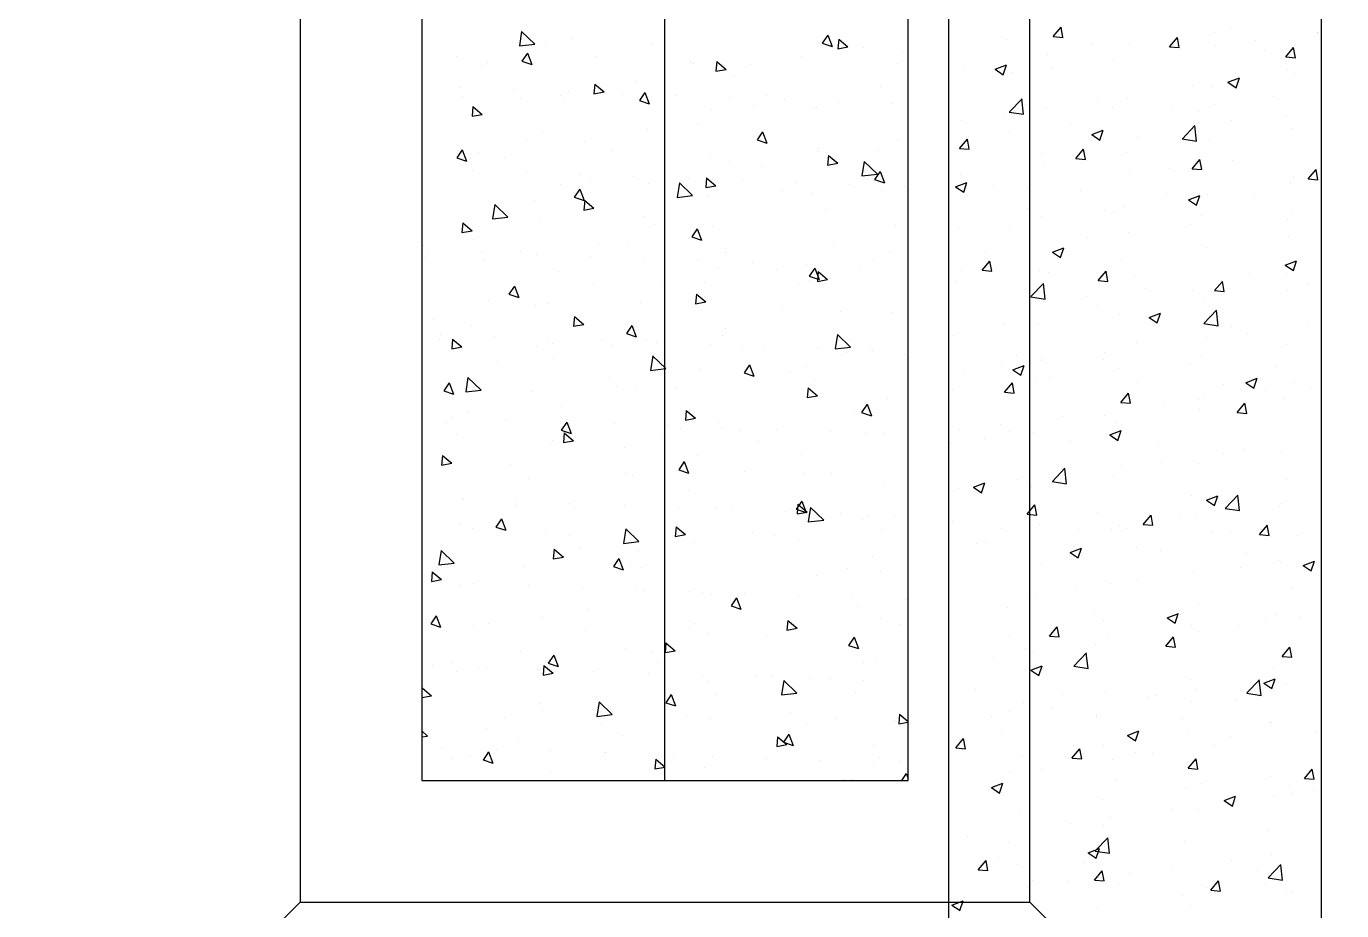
# Model space of a CAD drawing. Header units: millimetres. Extents: x 331487 to 517269, y 198509 to 399936.
# Drawn here: x 442335 to 443147, y 334758 to 335304 of the extents above; entities that cross this region are included whole.
import ezdxf

# ---------------------------------------------------------------- set-up
doc = ezdxf.new("R2010")
doc.units = ezdxf.units.MM
doc.header["$MEASUREMENT"] = 0
doc.layers.add('9th_Column', color=2, linetype='Continuous', lineweight=25)
doc.layers.add('COLUMN', color=6, linetype='Continuous')
doc.layers.add('FOOTING', color=5, linetype='Continuous')

msp = doc.modelspace()

# ---------------------------------------------------------------- linework, layer by layer
at = {"layer": '9th_Column'}
for p, q in [((442904.35, 338438.51), (442904.35, 332578.51)), ((443134.35, 332808.51), (443134.35, 338208.51))]:
    msp.add_line(p, q, dxfattribs=at)
at = {"layer": 'COLUMN'}
for p, q in [((442504.35, 336113.51), (442504.35, 334763.51)), ((442954.35, 334763.51), (442954.35, 336113.51)), ((442579.35, 336038.51), (442579.35, 334838.51)), ((442879.35, 334838.51), (442879.35, 336038.51)), ((442579.35, 334838.51), (442879.35, 334838.51)), ((442504.35, 334763.51), (442954.35, 334763.51))]:
    msp.add_line(p, q, dxfattribs=at)
at = {"layer": 'COLUMN', "color": 2, "linetype": 'Continuous'}
for p, q in [((442640.89, 335300.56), (442639.51, 335291.67)), ((442640.88, 335300.57), (442649, 335292.78)), ((442968.93, 335297.35), (442973.75, 335303.1)), ((442974.9, 335296.82), (442973.75, 335303.09)), ((443067.84, 335300.12), (443067.84, 335300.12)), ((443078.42, 335302.07), (443078.42, 335302.07)), ((443131.8, 335299.82), (443131.8, 335299.82)), ((443131.83, 335299.94), (443131.83, 335299.94)), ((442639.51, 335291.67), (442649.01, 335292.77)), ((442656.25, 335291.66), (442656.25, 335291.66)), ((442671.44, 335295.9), (442671.44, 335295.9)), ((442720.78, 335293.27), (442720.78, 335293.27)), ((442829.75, 335298.25), (442826.39, 335293.28)), ((442826.39, 335293.28), (442832.43, 335291.26)), ((442829.75, 335298.25), (442832.43, 335291.25)), ((442836.51, 335295.82), (442835.98, 335289.84)), ((442836.51, 335295.82), (442842.25, 335291)), ((442939.35, 335295.4), (442939.35, 335295.4)), ((442968.93, 335297.35), (442974.91, 335296.83)), ((442992.74, 335293.15), (442992.74, 335293.15)), ((443015.91, 335292.62), (443015.91, 335292.62)), ((443040.66, 335291.08), (443045.48, 335296.82)), ((443040.66, 335291.08), (443046.63, 335290.55)), ((443046.63, 335290.55), (443045.47, 335296.81)), ((443068.92, 335291.66), (443068.92, 335291.66)), ((443093.96, 335294.96), (443093.96, 335294.96)), ((442600.87, 335285.36), (442600.87, 335285.36)), ((442644.45, 335287.23), (442641.1, 335282.25)), ((442644.45, 335287.23), (442647.14, 335280.22)), ((442687.08, 335285.13), (442687.08, 335285.13)), ((442813.71, 335284.84), (442813.71, 335284.84)), ((442835.98, 335289.84), (442842.24, 335291)), ((442852.05, 335290.43), (442852.05, 335290.43)), ((442875.8, 335287.39), (442875.8, 335287.39)), ((442965.4, 335286.22), (442965.4, 335286.22)), ((443005.77, 335283.34), (443005.77, 335283.34)), ((443046.12, 335290.89), (443046.12, 335290.89)), ((443099.5, 335288.64), (443099.5, 335288.64)), ((443112.38, 335284.8), (443117.2, 335290.55)), ((443112.38, 335284.8), (443118.36, 335284.28)), ((443118.36, 335284.27), (443117.2, 335290.54)), ((442616.6, 335279.26), (442616.6, 335279.26)), ((442620.11, 335281.3), (442620.11, 335281.3)), ((442641.1, 335282.26), (442647.14, 335280.23)), ((442745.33, 335281.16), (442745.33, 335281.16)), ((442746.74, 335281.01), (442746.74, 335281.01)), ((442761.29, 335281.94), (442760.76, 335275.97)), ((442760.76, 335275.97), (442767.03, 335277.12)), ((442761.29, 335281.94), (442767.03, 335277.12)), ((442781.48, 335279.89), (442781.48, 335279.89)), ((442873.37, 335280.71), (442873.37, 335280.71)), ((442914.05, 335279.18), (442914.05, 335279.18)), ((442932.99, 335277.18), (442939.99, 335279.87)), ((442932.99, 335277.18), (442937.96, 335273.82)), ((442937.96, 335273.82), (442939.99, 335279.86)), ((442942.86, 335275.06), (442942.86, 335275.06)), ((442967.89, 335278.36), (442967.89, 335278.36)), ((443113.33, 335277.34), (443113.33, 335277.34)), ((442686.07, 335268.07), (442685.54, 335262.09)), ((442686.07, 335268.07), (442691.81, 335263.25)), ((442710.88, 335269.6), (442710.88, 335269.6)), ((442771.61, 335273.38), (442771.61, 335273.38)), ((443055.01, 335267.33), (443055.01, 335267.33)), ((443066.63, 335266.83), (443066.63, 335266.83)), ((443076.7, 335269.17), (443083.7, 335271.86)), ((443076.7, 335269.17), (443081.68, 335265.81)), ((443081.67, 335265.81), (443083.7, 335271.86)), ((443117.97, 335273.87), (443117.97, 335273.87)), ((442603.45, 335266.12), (442603.45, 335266.12)), ((442604.16, 335260.33), (442604.16, 335260.33)), ((442636.74, 335264.9), (442636.74, 335264.9)), ((442640.31, 335259.06), (442640.31, 335259.06)), ((442665.12, 335261.17), (442665.12, 335261.17)), ((442667.43, 335259.36), (442667.43, 335259.36)), ((442670.03, 335263.69), (442670.03, 335263.69)), ((442685.54, 335262.09), (442691.81, 335263.25)), ((442703.32, 335262.47), (442703.32, 335262.47)), ((442716.97, 335262.9), (442713.61, 335257.92)), ((442716.97, 335262.9), (442719.66, 335255.89)), ((442736.61, 335261.25), (442736.61, 335261.25)), ((442769.9, 335260.04), (442769.9, 335260.04)), ((442791.75, 335260.88), (442791.75, 335260.88)), ((442803.19, 335258.82), (442803.19, 335258.82)), ((442862.37, 335266.31), (442862.37, 335266.31)), ((442941.82, 335250.92), (442949.61, 335259.03)), ((442950.63, 335249.45), (442949.52, 335258.94)), ((443014.69, 335259.33), (443014.69, 335259.33)), ((443105.52, 335260.5), (443105.52, 335260.5)), ((442610.85, 335254.19), (442610.32, 335248.22)), ((442610.85, 335254.19), (442616.59, 335249.37)), ((442713.61, 335257.92), (442719.66, 335255.9)), ((442758.18, 335252.29), (442758.18, 335252.29)), ((442784.77, 335254.86), (442784.77, 335254.86)), ((442820.92, 335253.58), (442820.92, 335253.58)), ((442822.71, 335253.9), (442822.71, 335253.9)), ((442836.48, 335257.61), (442836.48, 335257.61)), ((442869.77, 335256.39), (442869.77, 335256.39)), ((442941.74, 335250.83), (442950.63, 335249.45)), ((442951.76, 335255.75), (442951.76, 335255.75)), ((442964.18, 335252.93), (442964.18, 335252.93)), ((442996.69, 335257.32), (442996.69, 335257.32)), ((443005.14, 335253.5), (443005.14, 335253.5)), ((443042.61, 335252.22), (443042.61, 335252.22)), ((443058.52, 335251.24), (443058.52, 335251.24)), ((443067.65, 335255.51), (443067.65, 335255.51)), ((442610.32, 335248.22), (442616.59, 335249.37)), ((442750.32, 335243.29), (442750.32, 335243.29)), ((442912.84, 335245.89), (442912.84, 335245.89)), ((442938.38, 335247.31), (442938.38, 335247.31)), ((442979.46, 335243.9), (442979.46, 335243.9)), ((443048.55, 335234.36), (443056.33, 335242.48)), ((443057.35, 335232.9), (443056.25, 335242.39)), ((443078.97, 335245.37), (443078.97, 335245.37)), ((443111.9, 335248.98), (443111.9, 335248.98)), ((442653.99, 335238.28), (442653.99, 335238.28)), ((442718.53, 335239.89), (442718.53, 335239.89)), ((442789.48, 335238.56), (442786.13, 335233.59)), ((442789.48, 335238.56), (442792.17, 335231.56)), ((442916.55, 335235.62), (442916.55, 335235.62)), ((442941.59, 335238.92), (442941.59, 335238.92)), ((442992.68, 335236.92), (442999.68, 335239.6)), ((442992.68, 335236.92), (442997.65, 335233.56)), ((442997.65, 335233.56), (442999.68, 335239.6)), ((443020.66, 335235.36), (443020.66, 335235.36)), ((443048.46, 335234.27), (443057.35, 335232.89)), ((443116.76, 335240.58), (443116.76, 335240.58)), ((442604.19, 335227.54), (442600.84, 335222.56)), ((442604.19, 335227.54), (442606.88, 335220.53)), ((442643.61, 335234.02), (442643.61, 335234.02)), ((442679.75, 335232.75), (442679.75, 335232.75)), ((442697.09, 335226.82), (442697.09, 335226.82)), ((442786.13, 335233.59), (442792.17, 335231.56)), ((442823.72, 335226.52), (442823.72, 335226.52)), ((442824.22, 335228.55), (442824.22, 335228.55)), ((442860.36, 335227.28), (442860.36, 335227.28)), ((442873.54, 335234.01), (442873.54, 335234.01)), ((442911.08, 335228.41), (442915.9, 335234.15)), ((442911.08, 335228.41), (442917.06, 335227.89)), ((442917.05, 335227.88), (442915.9, 335234.15)), ((442982.81, 335222.13), (442987.63, 335227.88)), ((442988.78, 335221.6), (442987.62, 335227.87)), ((443065.41, 335233.54), (443065.41, 335233.54)), ((442600.84, 335222.56), (442606.88, 335220.54)), ((442609.15, 335222.46), (442609.15, 335222.46)), ((442614.34, 335225.88), (442614.34, 335225.88)), ((442630.12, 335222.98), (442630.12, 335222.98)), ((442756.75, 335222.69), (442756.75, 335222.69)), ((442769.36, 335219.99), (442769.36, 335219.99)), ((442829.7, 335218.12), (442835.97, 335219.27)), ((442830.23, 335224.09), (442829.71, 335218.12)), ((442830.23, 335224.09), (442835.98, 335219.27)), ((442852.26, 335220.35), (442850.88, 335211.46)), ((442852.26, 335220.36), (442860.37, 335212.57)), ((442962.34, 335225.35), (442962.34, 335225.35)), ((442962.96, 335219.64), (442962.96, 335219.64)), ((442982.81, 335222.13), (442988.78, 335221.61)), ((443013.47, 335226.04), (443013.47, 335226.04)), ((443054.53, 335215.86), (443059.35, 335221.6)), ((443060.51, 335215.33), (443059.35, 335221.6)), ((443079.21, 335221.06), (443079.21, 335221.06)), ((442610.49, 335214.77), (442610.49, 335214.77)), ((442643.78, 335213.56), (442643.78, 335213.56)), ((442677.07, 335212.34), (442677.07, 335212.34)), ((442710.36, 335211.13), (442710.36, 335211.13)), ((442743.65, 335209.91), (442743.65, 335209.91)), ((442755.01, 335210.22), (442754.49, 335204.24)), ((442755.01, 335210.22), (442760.76, 335205.4)), ((442789.76, 335216.98), (442789.76, 335216.98)), ((442850.88, 335211.46), (442860.38, 335212.56)), ((442862, 335214.23), (442858.64, 335209.26)), ((442860.11, 335212.92), (442860.11, 335212.92)), ((442862, 335214.23), (442864.69, 335207.23)), ((442911.62, 335212.6), (442911.62, 335212.6)), ((443016.31, 335212.78), (443016.31, 335212.78)), ((443041.34, 335216.07), (443041.34, 335216.07)), ((443054.53, 335215.86), (443060.51, 335215.34)), ((443117.17, 335210.38), (443117.17, 335210.38)), ((443126.26, 335209.58), (443131.08, 335215.33)), ((443132.23, 335209.05), (443131.07, 335215.32)), ((442665.17, 335205.98), (442665.17, 335205.98)), ((442676.71, 335203.2), (442673.35, 335198.23)), ((442675.13, 335202.85), (442675.13, 335202.85)), ((442676.71, 335203.2), (442679.39, 335196.2)), ((442683.05, 335207.71), (442683.05, 335207.71)), ((442719.19, 335206.44), (442719.19, 335206.44)), ((442738.3, 335207.09), (442736.92, 335198.2)), ((442738.29, 335207.1), (442746.41, 335199.31)), ((442754.48, 335204.24), (442760.75, 335205.4)), ((442776.94, 335208.69), (442776.94, 335208.69)), ((442801.76, 335202.56), (442801.76, 335202.56)), ((442810.23, 335207.48), (442810.23, 335207.48)), ((442843.52, 335206.26), (442843.52, 335206.26)), ((442858.64, 335209.26), (442864.69, 335207.23)), ((442863.66, 335202.24), (442863.66, 335202.24)), ((442876.81, 335205.05), (442876.81, 335205.05)), ((442908.66, 335204.66), (442915.66, 335207.35)), ((442908.66, 335204.66), (442913.63, 335201.31)), ((442913.63, 335201.31), (442915.65, 335207.35)), ((442932.28, 335204.65), (442932.28, 335204.65)), ((442953.15, 335204.46), (442953.15, 335204.46)), ((442985.67, 335202.4), (442985.67, 335202.4)), ((443115.54, 335207.29), (443115.54, 335207.29)), ((443126.26, 335209.58), (443132.23, 335209.06)), ((442624.34, 335193.84), (442622.96, 335184.94)), ((442624.33, 335193.84), (442632.45, 335186.06)), ((442648.59, 335196.15), (442648.59, 335196.15)), ((442673.35, 335198.23), (442679.39, 335196.21)), ((442679.79, 335196.34), (442679.27, 335190.36)), ((442679.79, 335196.34), (442685.54, 335191.52)), ((442736.92, 335198.2), (442746.42, 335199.3)), ((442755.92, 335198.91), (442755.92, 335198.91)), ((442820.46, 335200.52), (442820.46, 335200.52)), ((442915.28, 335199.48), (442915.28, 335199.48)), ((443039.05, 335200.14), (443039.05, 335200.14)), ((443052.37, 335196.65), (443059.37, 335199.34)), ((443052.37, 335196.65), (443057.34, 335193.3)), ((443057.34, 335193.3), (443059.37, 335199.34)), ((443058.85, 335200.37), (443058.85, 335200.37)), ((443064.2, 335200.25), (443064.2, 335200.25)), ((443092.43, 335197.89), (443092.43, 335197.89)), ((442622.96, 335184.94), (442632.45, 335186.05)), ((442679.26, 335190.37), (442685.53, 335191.52)), ((442716.27, 335186.51), (442716.27, 335186.51)), ((442829.2, 335190.68), (442829.2, 335190.68)), ((442953.37, 335191.22), (442953.37, 335191.22)), ((442961.75, 335186.35), (442961.75, 335186.35)), ((443000.53, 335190.36), (443000.53, 335190.36)), ((443006.75, 335188.96), (443006.75, 335188.96)), ((443012.26, 335192.75), (443012.26, 335192.75)), ((443060.13, 335186.71), (443060.13, 335186.71)), ((443116.06, 335189.93), (443116.06, 335189.93)), ((442604.04, 335176.49), (442610.31, 335177.65)), ((442604.57, 335182.47), (442604.05, 335176.49)), ((442604.57, 335182.47), (442610.32, 335177.65)), ((442651.74, 335184.9), (442651.74, 335184.9)), ((442722.49, 335181.41), (442722.49, 335181.41)), ((442749.22, 335178.87), (442745.87, 335173.9)), ((442749.22, 335178.87), (442751.91, 335171.87)), ((442758.63, 335180.13), (442758.63, 335180.13)), ((442871.29, 335180.63), (442871.29, 335180.63)), ((442910.4, 335179.31), (442910.4, 335179.31)), ((442942.21, 335180.34), (442942.21, 335180.34)), ((443052.91, 335181.62), (443052.91, 335181.62)), ((443113.52, 335184.45), (443113.52, 335184.45)), ((442612.09, 335172.49), (442612.09, 335172.49)), ((442688.03, 335169.84), (442688.03, 335169.84)), ((442745.87, 335173.9), (442751.91, 335171.87)), ((442990, 335173.34), (442990, 335173.34)), ((443015.03, 335176.63), (443015.03, 335176.63)), ((443114.32, 335174), (443114.32, 335174)), ((442580.47, 335168.79), (442580.47, 335168.79)), ((442583.61, 335165.48), (442583.61, 335165.48)), ((442616.89, 335164.26), (442616.89, 335164.26)), ((442640.13, 335164.66), (442640.13, 335164.66)), ((442650.18, 335163.05), (442650.18, 335163.05)), ((442683.47, 335161.83), (442683.47, 335161.83)), ((442707.1, 335168.5), (442707.1, 335168.5)), ((442766.76, 335164.37), (442766.76, 335164.37)), ((442767.1, 335166.61), (442767.1, 335166.61)), ((442833.73, 335168.2), (442833.73, 335168.2)), ((442868.64, 335164.37), (442868.64, 335164.37)), ((442926.85, 335165.02), (442926.85, 335165.02)), ((442968.35, 335164.4), (442975.35, 335167.09)), ((442968.35, 335164.4), (442973.32, 335161.05)), ((442973.32, 335161.05), (442975.34, 335167.09)), ((443062.98, 335166.96), (443062.98, 335166.96)), ((442581.32, 335160.57), (442581.32, 335160.57)), ((442617.47, 335159.3), (442617.47, 335159.3)), ((442716.76, 335160.62), (442716.76, 335160.62)), ((442750.05, 335159.4), (442750.05, 335159.4)), ((442761.93, 335155.1), (442761.93, 335155.1)), ((442783.34, 335158.18), (442783.34, 335158.18)), ((442798.07, 335153.83), (442798.07, 335153.83)), ((442816.63, 335156.97), (442816.63, 335156.97)), ((442821.74, 335154.54), (442818.38, 335149.57)), ((442821.74, 335154.54), (442824.42, 335147.54)), ((442849.92, 335155.75), (442849.92, 335155.75)), ((442857.86, 335159.54), (442857.86, 335159.54)), ((442912.39, 335153.82), (442912.39, 335153.82)), ((442924.95, 335153.19), (442929.78, 335158.93)), ((442924.95, 335153.19), (442930.93, 335152.67)), ((442930.93, 335152.66), (442929.77, 335158.93)), ((443011.04, 335159.46), (443011.04, 335159.46)), ((443112.06, 335156.39), (443119.06, 335159.08)), ((443112.06, 335156.39), (443117.04, 335153.04)), ((443114.79, 335153.79), (443114.79, 335153.79)), ((443117.03, 335153.04), (443119.06, 335159.08)), ((442662.92, 335152.6), (442662.92, 335152.6)), ((442753.67, 335145.53), (442753.67, 335145.53)), ((442818.2, 335147.14), (442818.2, 335147.14)), ((442818.38, 335149.57), (442824.42, 335147.54)), ((442823.95, 335152.37), (442823.43, 335146.39)), ((442823.43, 335146.39), (442829.69, 335147.55)), ((442823.95, 335152.37), (442829.7, 335147.55)), ((442909.19, 335146.02), (442909.19, 335146.02)), ((442955.08, 335136.95), (442962.87, 335145.07)), ((442960.53, 335153.06), (442960.53, 335153.06)), ((442963.89, 335135.48), (442962.78, 335144.98)), ((442965.77, 335151.57), (442965.77, 335151.57)), ((442996.68, 335146.91), (443001.5, 335152.66)), ((442996.68, 335146.91), (443002.66, 335146.39)), ((443002.65, 335146.38), (443001.5, 335152.65)), ((443019.15, 335149.31), (443019.15, 335149.31)), ((443068.41, 335140.64), (443073.23, 335146.38)), ((443072.54, 335147.05), (443072.54, 335147.05)), ((443074.38, 335140.11), (443073.22, 335146.38)), ((443089.76, 335150.49), (443089.76, 335150.49)), ((443113.04, 335150.71), (443113.04, 335150.71)), ((442636.45, 335143.51), (442633.09, 335138.54)), ((442633.09, 335138.54), (442639.13, 335136.51)), ((442636.45, 335143.51), (442639.13, 335136.51)), ((442685.14, 335144.54), (442685.14, 335144.54)), ((442727.47, 335143.53), (442727.47, 335143.53)), ((442748.74, 335138.49), (442748.21, 335132.51)), ((442748.74, 335138.49), (442754.48, 335133.67)), ((442811.77, 335144.24), (442811.77, 335144.24)), ((442954.99, 335136.86), (442963.89, 335135.48)), ((442988.73, 335137.19), (442988.73, 335137.19)), ((443026.6, 335142.18), (443026.6, 335142.18)), ((443054.72, 335140.7), (443054.72, 335140.7)), ((443068.41, 335140.64), (443074.38, 335140.12)), ((443113.11, 335140.71), (443113.11, 335140.71)), ((443125.92, 335144.8), (443125.92, 335144.8)), ((442620.76, 335134.27), (442620.76, 335134.27)), ((442649.48, 335131.51), (442649.48, 335131.51)), ((442656.91, 335132.99), (442656.91, 335132.99)), ((442714.02, 335133.13), (442714.02, 335133.13)), ((442748.21, 335132.52), (442754.48, 335133.67)), ((442801.37, 335128.79), (442801.37, 335128.79)), ((442963.69, 335133.89), (442963.69, 335133.89)), ((442996.4, 335130.69), (442996.4, 335130.69)), ((443061.76, 335133.67), (443061.76, 335133.67)), ((442586.31, 335122.7), (442586.31, 335122.7)), ((442673.52, 335124.62), (442672.99, 335118.64)), ((442673.52, 335124.62), (442679.26, 335119.8)), ((442837.52, 335127.52), (442837.52, 335127.52)), ((442869.03, 335127.24), (442869.03, 335127.24)), ((442938.08, 335120.68), (442938.08, 335120.68)), ((443009.83, 335126.17), (443009.83, 335126.17)), ((443028.04, 335124.14), (443035.04, 335126.83)), ((443028.04, 335124.14), (443033.01, 335120.78)), ((443033.01, 335120.78), (443035.04, 335126.83)), ((443061.8, 335120.4), (443069.59, 335128.52)), ((443070.61, 335118.93), (443069.51, 335128.43)), ((442591.1, 335113.54), (442591.1, 335113.54)), ((442609.83, 335119.11), (442609.83, 335119.11)), ((442672.99, 335118.64), (442679.26, 335119.8)), ((442708.96, 335119.18), (442705.6, 335114.21)), ((442705.6, 335114.21), (442711.65, 335112.18)), ((442708.96, 335119.18), (442711.65, 335112.18)), ((442764.85, 335113.23), (442764.85, 335113.23)), ((442766.92, 335117.23), (442766.92, 335117.23)), ((442835.71, 335113.63), (442834.33, 335104.73)), ((442835.7, 335113.64), (442843.82, 335105.85)), ((442907.97, 335112.73), (442907.97, 335112.73)), ((442959.32, 335119.77), (442959.32, 335119.77)), ((443061.72, 335120.31), (443070.61, 335118.93)), ((443078.68, 335118.74), (443078.68, 335118.74)), ((443088.48, 335114.35), (443088.48, 335114.35)), ((443126.36, 335119.33), (443126.36, 335119.33)), ((442590.48, 335110.47), (442590.48, 335110.47)), ((442598.3, 335110.74), (442597.77, 335104.76)), ((442597.77, 335104.77), (442604.04, 335105.92)), ((442598.3, 335110.74), (442604.04, 335105.92)), ((442624.39, 335112.32), (442624.39, 335112.32)), ((442650.15, 335106.34), (442650.15, 335106.34)), ((442657.68, 335111.11), (442657.68, 335111.11)), ((442660.2, 335107.96), (442660.2, 335107.96)), ((442690.97, 335109.89), (442690.97, 335109.89)), ((442696.35, 335106.69), (442696.35, 335106.69)), ((442717.11, 335110.18), (442717.11, 335110.18)), ((442724.26, 335108.68), (442724.26, 335108.68)), ((442757.55, 335107.46), (442757.55, 335107.46)), ((442776.77, 335106.05), (442776.77, 335106.05)), ((442790.84, 335106.24), (442790.84, 335106.24)), ((442824.13, 335105.03), (442824.13, 335105.03)), ((442834.33, 335104.73), (442843.83, 335105.84)), ((442843.74, 335109.88), (442843.74, 335109.88)), ((442855.6, 335106.16), (442855.6, 335106.16)), ((443020.36, 335108.73), (443020.36, 335108.73)), ((443063.45, 335111.05), (443063.45, 335111.05)), ((443111.89, 335107.42), (443111.89, 335107.42)), ((442625.75, 335096.39), (442625.75, 335096.39)), ((442660.66, 335099.22), (442660.66, 335099.22)), ((442721.75, 335100.37), (442720.37, 335091.48)), ((442721.74, 335100.38), (442729.86, 335092.59)), ((442840.81, 335102.49), (442840.81, 335102.49)), ((442857.42, 335103.81), (442857.42, 335103.81)), ((442876.96, 335101.21), (442876.96, 335101.21)), ((442946.3, 335100.47), (442946.3, 335100.47)), ((442962.04, 335098.72), (442962.04, 335098.72)), ((442962.42, 335097.75), (442962.42, 335097.75)), ((442999.68, 335098.21), (442999.68, 335098.21)), ((443000.29, 335102.74), (443000.29, 335102.74)), ((443060.55, 335100.38), (443060.55, 335100.38)), ((442720.37, 335091.48), (442729.87, 335092.58)), ((442751.41, 335092.15), (442751.41, 335092.15)), ((442781.48, 335094.85), (442778.12, 335089.88)), ((442778.12, 335089.88), (442784.16, 335087.85)), ((442781.48, 335094.85), (442784.16, 335087.85)), ((442806.36, 335090.92), (442806.36, 335090.92)), ((442815.95, 335093.76), (442815.95, 335093.76)), ((442914, 335089.29), (442914, 335089.29)), ((442937.39, 335094.45), (442937.39, 335094.45)), ((442944.02, 335091.89), (442951.02, 335094.57)), ((442944.02, 335091.89), (442948.99, 335088.53)), ((442948.99, 335088.53), (442951.01, 335094.57)), ((443008.61, 335092.88), (443008.61, 335092.88)), ((443053.06, 335095.95), (443053.06, 335095.95)), ((443106.44, 335093.7), (443106.44, 335093.7)), ((442596.18, 335083.82), (442592.83, 335078.85)), ((442596.18, 335083.82), (442598.87, 335076.82)), ((442607.78, 335087.11), (442606.41, 335078.22)), ((442607.78, 335087.12), (442615.89, 335079.33)), ((442695.15, 335086.22), (442695.15, 335086.22)), ((442699.64, 335081.65), (442699.64, 335081.65)), ((442735.79, 335080.38), (442735.79, 335080.38)), ((442817.68, 335080.64), (442817.16, 335074.66)), ((442817.68, 335080.64), (442823.42, 335075.82)), ((442821.78, 335085.92), (442821.78, 335085.92)), ((442938.83, 335077.97), (442943.65, 335083.72)), ((442944.8, 335077.44), (442943.65, 335083.71)), ((442958.1, 335086.48), (442958.1, 335086.48)), ((442967.38, 335087.03), (442967.38, 335087.03)), ((443020.76, 335084.78), (443020.76, 335084.78)), ((443074.15, 335082.52), (443074.15, 335082.52)), ((443087.73, 335083.88), (443094.73, 335086.57)), ((443087.73, 335083.88), (443092.7, 335080.52)), ((443092.7, 335080.52), (443094.73, 335086.56)), ((443116.87, 335083.75), (443116.87, 335083.75)), ((443127.53, 335080.27), (443127.53, 335080.27)), ((442592.83, 335078.85), (442598.87, 335076.82)), ((442606.41, 335078.22), (442615.9, 335079.32)), ((442647.23, 335078.13), (442647.23, 335078.13)), ((442711.76, 335079.74), (442711.76, 335079.74)), ((442817.15, 335074.66), (442823.42, 335075.82)), ((442866.78, 335073.86), (442866.78, 335073.86)), ((442906.76, 335079.44), (442906.76, 335079.44)), ((442938.83, 335077.97), (442944.81, 335077.45)), ((443010.56, 335071.69), (443015.38, 335077.44)), ((443016.53, 335071.16), (443015.37, 335077.43)), ((443058.55, 335073.74), (443058.55, 335073.74)), ((443062.18, 335074.9), (443062.18, 335074.9)), ((443100.05, 335079.89), (443100.05, 335079.89)), ((443110.68, 335074.13), (443110.68, 335074.13)), ((442607.57, 335065.73), (442607.57, 335065.73)), ((442665.19, 335070.09), (442665.19, 335070.09)), ((442742.46, 335066.77), (442741.94, 335060.79)), ((442742.46, 335066.77), (442748.21, 335061.94)), ((442845.8, 335064.61), (442845.8, 335064.61)), ((442853.99, 335070.52), (442850.63, 335065.54)), ((442850.63, 335065.55), (442856.68, 335063.52)), ((442853.99, 335070.52), (442856.68, 335063.52)), ((443010.56, 335071.69), (443016.53, 335071.17)), ((443037.14, 335071.61), (443037.14, 335071.61)), ((443059.33, 335067.09), (443059.33, 335067.09)), ((443082.28, 335065.42), (443087.1, 335071.16)), ((443082.28, 335065.42), (443088.26, 335064.9)), ((443088.26, 335064.89), (443087.1, 335071.16)), ((442594.62, 335059.55), (442594.62, 335059.55)), ((442598.14, 335062.2), (442598.14, 335062.2)), ((442631.43, 335060.98), (442631.43, 335060.98)), ((442664.72, 335059.76), (442664.72, 335059.76)), ((442668.7, 335059.49), (442665.34, 335054.52)), ((442668.7, 335059.49), (442671.39, 335052.49)), ((442698.01, 335058.55), (442698.01, 335058.55)), ((442731.3, 335057.33), (442731.3, 335057.33)), ((442741.93, 335060.79), (442748.2, 335061.95)), ((442762.59, 335059.85), (442762.59, 335059.85)), ((442764.59, 335056.12), (442764.59, 335056.12)), ((442936.11, 335058.31), (442936.11, 335058.31)), ((442973.99, 335063.29), (442973.99, 335063.29)), ((443000.23, 335063.73), (443000.23, 335063.73)), ((443007.39, 335059.59), (443007.39, 335059.59)), ((442600.49, 335052.15), (442600.49, 335052.15)), ((442660.16, 335048.03), (442660.16, 335048.03)), ((442665.34, 335054.52), (442671.38, 335052.49)), ((442666.71, 335046.91), (442672.98, 335048.07)), ((442667.24, 335052.89), (442666.72, 335046.91)), ((442667.24, 335052.89), (442672.99, 335048.07)), ((442727.12, 335051.86), (442727.12, 335051.86)), ((442739.08, 335055.35), (442739.08, 335055.35)), ((442775.23, 335054.07), (442775.23, 335054.07)), ((442786.78, 335047.73), (442786.78, 335047.73)), ((442797.88, 335054.9), (442797.88, 335054.9)), ((442831.17, 335053.68), (442831.17, 335053.68)), ((442853.34, 335052.78), (442853.34, 335052.78)), ((442853.75, 335051.56), (442853.75, 335051.56)), ((442864.46, 335052.47), (442864.46, 335052.47)), ((442911.08, 335055.01), (442911.08, 335055.01)), ((442926.4, 335049.63), (442926.4, 335049.63)), ((442941.91, 335053.72), (442941.91, 335053.72)), ((442956.88, 335053.19), (442956.88, 335053.19)), ((443003.71, 335051.62), (443010.71, 335054.31)), ((443003.71, 335051.62), (443008.68, 335048.27)), ((443008.68, 335048.27), (443010.7, 335054.31)), ((442658.41, 335045.83), (442658.41, 335045.83)), ((442704.63, 335043.78), (442704.63, 335043.78)), ((442813.69, 335040.37), (442813.69, 335040.37)), ((442905.54, 335046.15), (442905.54, 335046.15)), ((442979.78, 335047.38), (442979.78, 335047.38)), ((443033.17, 335045.12), (443033.17, 335045.12)), ((443073.74, 335040.45), (443073.74, 335040.45)), ((443086.55, 335042.87), (443086.55, 335042.87)), ((443109.46, 335040.84), (443109.46, 335040.84)), ((442591.49, 335033.04), (442597.76, 335034.2)), ((442592.02, 335039.01), (442591.5, 335033.04)), ((442592.02, 335039.01), (442597.77, 335034.19)), ((442597.92, 335034.51), (442597.92, 335034.51)), ((442634.06, 335033.24), (442634.06, 335033.24)), ((442741.21, 335035.16), (442737.86, 335030.19)), ((442741.21, 335035.16), (442743.9, 335028.16)), ((442749.16, 335038.76), (442749.16, 335038.76)), ((443010.83, 335032.17), (443010.83, 335032.17)), ((443035.87, 335035.46), (443035.87, 335035.46)), ((443058.12, 335033.8), (443058.12, 335033.8)), ((442644.97, 335024.75), (442644.97, 335024.75)), ((442705.16, 335027.9), (442705.16, 335027.9)), ((442709.5, 335026.36), (442709.5, 335026.36)), ((442737.86, 335030.19), (442743.9, 335028.16)), ((442778.53, 335029.04), (442778.53, 335029.04)), ((442814.67, 335027.77), (442814.67, 335027.77)), ((442831.79, 335027.6), (442831.79, 335027.6)), ((442947.68, 335023.85), (442947.68, 335023.85)), ((442968.34, 335022.99), (442976.13, 335031.11)), ((442977.14, 335021.52), (442976.04, 335031.02)), ((443006.18, 335026.31), (443006.18, 335026.31)), ((443112.74, 335024.08), (443112.74, 335024.08)), ((442744.07, 335017.47), (442744.07, 335017.47)), ((442864.52, 335020.48), (442864.52, 335020.48)), ((442909.81, 335018.87), (442909.81, 335018.87)), ((442919.68, 335019.37), (442926.69, 335022.06)), ((442919.69, 335019.37), (442924.66, 335016.02)), ((442924.65, 335016.02), (442926.68, 335022.06)), ((442955.67, 335019.9), (442955.67, 335019.9)), ((442968.25, 335022.9), (442977.14, 335021.52)), ((442604.55, 335011.69), (442604.55, 335011.69)), ((442605.32, 335012.35), (442605.32, 335012.35)), ((442637.36, 335008.2), (442637.36, 335008.2)), ((442637.84, 335010.47), (442637.84, 335010.47)), ((442671.12, 335009.25), (442671.12, 335009.25)), ((442704.41, 335008.04), (442704.41, 335008.04)), ((442813.73, 335010.83), (442810.37, 335005.85)), ((442811.4, 335008.91), (442810.88, 335002.94)), ((442811.4, 335008.91), (442817.15, 335004.09)), ((442813.73, 335010.83), (442816.42, 335003.83)), ((442952.7, 335002.75), (442957.53, 335008.5)), ((442958.68, 335002.22), (442957.52, 335008.49)), ((443054.42, 335014.07), (443054.42, 335014.07)), ((443063.4, 335011.36), (443070.4, 335014.05)), ((443063.4, 335011.36), (443068.37, 335008.01)), ((443068.37, 335008.01), (443070.39, 335014.05)), ((443075.06, 335006.44), (443082.85, 335014.55)), ((443083.87, 335004.97), (443082.76, 335014.47)), ((443108.24, 335007.55), (443108.24, 335007.55)), ((443110.59, 335009.32), (443110.59, 335009.32)), ((442628.44, 334999.8), (442625.08, 334994.83)), ((442628.44, 334999.8), (442631.12, 334992.8)), ((442673.5, 335006.93), (442673.5, 335006.93)), ((442737.7, 335006.82), (442737.7, 335006.82)), ((442760.34, 335006.47), (442760.34, 335006.47)), ((442770.99, 335005.61), (442770.99, 335005.61)), ((442804.28, 335004.39), (442804.28, 335004.39)), ((442810.37, 335005.86), (442816.41, 335003.83)), ((442810.88, 335002.94), (442817.14, 335004.09)), ((442819.16, 335006.9), (442817.78, 334998.01)), ((442817.78, 334998.01), (442827.28, 334999.11)), ((442817.97, 335002.73), (442817.97, 335002.73)), ((442819.15, 335006.91), (442827.27, 334999.12)), ((442837.57, 335003.17), (442837.57, 335003.17)), ((442851.09, 334999.39), (442851.09, 334999.39)), ((442854.11, 335001.46), (442854.11, 335001.46)), ((442870.86, 335001.96), (442870.86, 335001.96)), ((442952.7, 335002.75), (442958.68, 335002.23)), ((442996.1, 335004.06), (442996.1, 335004.06)), ((443024.43, 334996.48), (443029.25, 335002.22)), ((443030.4, 334995.94), (443029.25, 335002.21)), ((443047.44, 335001.01), (443047.44, 335001.01)), ((443056.9, 335000.51), (443056.9, 335000.51)), ((443074.98, 335006.35), (443083.87, 335004.97)), ((442602.9, 334996.64), (442602.9, 334996.64)), ((442610.5, 334993.84), (442610.5, 334993.84)), ((442625.08, 334994.83), (442631.12, 334992.8)), ((442656.15, 334992.45), (442656.15, 334992.45)), ((442705.2, 334993.65), (442703.82, 334984.75)), ((442705.19, 334993.65), (442713.31, 334985.87)), ((442736.19, 334995.04), (442735.66, 334989.06)), ((442736.19, 334995.04), (442741.93, 334990.22)), ((442737.13, 334993.54), (442737.13, 334993.54)), ((442783.51, 334991.17), (442783.51, 334991.17)), ((442863.76, 334993.25), (442863.76, 334993.25)), ((442906.93, 334998.54), (442906.93, 334998.54)), ((442937.79, 334994.05), (442937.79, 334994.05)), ((442960.31, 334996.28), (442960.31, 334996.28)), ((442984.53, 334992.73), (442984.53, 334992.73)), ((443004.96, 334993.02), (443004.96, 334993.02)), ((443009.56, 334996.02), (443009.56, 334996.02)), ((443013.69, 334994.02), (443013.69, 334994.02)), ((443024.43, 334996.48), (443030.41, 334995.95)), ((443067.08, 334991.77), (443067.08, 334991.77)), ((443078.38, 334992.11), (443078.38, 334992.11)), ((443096.16, 334990.2), (443100.98, 334995.95)), ((443102.13, 334989.67), (443100.97, 334995.94)), ((442670.17, 334989.71), (442670.17, 334989.71)), ((442703.82, 334984.75), (442713.31, 334985.86)), ((442735.66, 334989.06), (442741.92, 334990.22)), ((442746.9, 334985.38), (442746.9, 334985.38)), ((442796.8, 334989.41), (442796.8, 334989.41)), ((442811.44, 334986.99), (442811.44, 334986.99)), ((442921.37, 334984.41), (442921.37, 334984.41)), ((442928.01, 334985.1), (442928.01, 334985.1)), ((442954.45, 334986.61), (442954.45, 334986.61)), ((442981.4, 334982.85), (442981.4, 334982.85)), ((443096.16, 334990.2), (443102.13, 334989.68)), ((443120.46, 334989.51), (443120.46, 334989.51)), ((442591.23, 334980.39), (442589.85, 334971.49)), ((442591.22, 334980.4), (442599.34, 334972.61)), ((442660.97, 334981.16), (442660.44, 334975.19)), ((442660.44, 334975.19), (442666.71, 334976.34)), ((442660.97, 334981.16), (442666.71, 334976.34)), ((442676.8, 334981.9), (442676.8, 334981.9)), ((442700.95, 334975.47), (442697.6, 334970.49)), ((442700.95, 334975.47), (442703.64, 334968.47)), ((442712.94, 334980.62), (442712.94, 334980.62)), ((442857.41, 334976.42), (442857.41, 334976.42)), ((442979.38, 334979.11), (442986.38, 334981.8)), ((442979.38, 334979.11), (442984.35, 334975.75)), ((442984.34, 334975.75), (442986.37, 334981.8)), ((443020.07, 334982.1), (443020.07, 334982.1)), ((443034.78, 334980.59), (443034.78, 334980.59)), ((443088.16, 334978.34), (443088.16, 334978.34)), ((442585.75, 334967.29), (442585.22, 334961.31)), ((442585.75, 334967.29), (442591.49, 334962.47)), ((442588.54, 334969.87), (442588.54, 334969.87)), ((442589.85, 334971.49), (442599.35, 334972.6)), ((442642.34, 334970.33), (442642.34, 334970.33)), ((442642.72, 334971.37), (442642.72, 334971.37)), ((442697.59, 334970.5), (442703.64, 334968.47)), ((442707.25, 334972.98), (442707.25, 334972.98)), ((442715.17, 334969.58), (442715.17, 334969.58)), ((442841.8, 334969.28), (442841.8, 334969.28)), ((442862.27, 334967.1), (442862.27, 334967.1)), ((442961.75, 334972.09), (442961.75, 334972.09)), ((443055.68, 334967.22), (443055.68, 334967.22)), ((443084.28, 334969.88), (443084.28, 334969.88)), ((443107.03, 334974.27), (443107.03, 334974.27)), ((443109.32, 334973.18), (443109.32, 334973.18)), ((443123.09, 334971.1), (443130.09, 334973.79)), ((443123.09, 334971.1), (443128.06, 334967.75)), ((443128.06, 334967.74), (443130.09, 334973.79)), ((442585.22, 334961.31), (442591.49, 334962.47)), ((442603.06, 334958.96), (442603.06, 334958.96)), ((442612.04, 334959.75), (442612.04, 334959.75)), ((442645.33, 334958.53), (442645.33, 334958.53)), ((442822.95, 334964.86), (442822.95, 334964.86)), ((443003.75, 334959.73), (443003.75, 334959.73)), ((443021.13, 334961.57), (443021.13, 334961.57)), ((442678.62, 334957.32), (442678.62, 334957.32)), ((442711.91, 334956.1), (442711.91, 334956.1)), ((442716.24, 334955.59), (442716.24, 334955.59)), ((442745.2, 334954.88), (442745.2, 334954.88)), ((442752.39, 334954.32), (442752.39, 334954.32)), ((442758.08, 334953.08), (442758.08, 334953.08)), ((442773.47, 334951.14), (442770.11, 334946.16)), ((442773.47, 334951.14), (442776.15, 334944.14)), ((442778.49, 334953.67), (442778.49, 334953.67)), ((442811.78, 334952.45), (442811.78, 334952.45)), ((442845.07, 334951.24), (442845.07, 334951.24)), ((442953.24, 334953.32), (442953.24, 334953.32)), ((442958.22, 334953.29), (442958.22, 334953.29)), ((442983.25, 334956.58), (442983.25, 334956.58)), ((443116.58, 334957.12), (443116.58, 334957.12)), ((442681.78, 334944.02), (442681.78, 334944.02)), ((442770.11, 334946.17), (442776.15, 334944.14)), ((442848.83, 334946.01), (442848.83, 334946.01)), ((442878.36, 334950.02), (442878.36, 334950.02)), ((442940.42, 334945.45), (442940.42, 334945.45)), ((442993.8, 334943.19), (442993.8, 334943.19)), ((443058.26, 334947.11), (443058.26, 334947.11)), ((442588.17, 334940.11), (442584.82, 334935.14)), ((442584.82, 334935.14), (442590.86, 334933.11)), ((442588.17, 334940.11), (442590.86, 334933.11)), ((442620.51, 334935.52), (442620.51, 334935.52)), ((442653.89, 334939.07), (442653.89, 334939.07)), ((442747.14, 334935.22), (442747.14, 334935.22)), ((442805.13, 334937.19), (442804.61, 334931.21)), ((442805.13, 334937.19), (442810.87, 334932.37)), ((442862.39, 334938.55), (442862.39, 334938.55)), ((442873.77, 334934.93), (442873.77, 334934.93)), ((442999.94, 334937.1), (442999.94, 334937.1)), ((443039.07, 334938.85), (443046.07, 334941.54)), ((443039.07, 334938.85), (443044.04, 334935.49)), ((443044.04, 334935.49), (443046.06, 334941.53)), ((443047.18, 334940.94), (443047.18, 334940.94)), ((443100.56, 334938.68), (443100.56, 334938.68)), ((443105.81, 334940.98), (443105.81, 334940.98)), ((443120.88, 334938.72), (443120.88, 334938.72)), ((442611.22, 334933.48), (442611.22, 334933.48)), ((442680.18, 334931.39), (442680.18, 334931.39)), ((442744.65, 334932), (442744.65, 334932)), ((442755.68, 334929.28), (442755.68, 334929.28)), ((442791.83, 334928.01), (442791.83, 334928.01)), ((442804.6, 334931.21), (442810.87, 334932.37)), ((442806.81, 334931.09), (442806.81, 334931.09)), ((442809.18, 334933.61), (442809.18, 334933.61)), ((442845.98, 334926.81), (442842.63, 334921.83)), ((442845.98, 334926.81), (442848.67, 334919.8)), ((442941.62, 334927.09), (442941.62, 334927.09)), ((442966.58, 334927.53), (442971.4, 334933.28)), ((442966.58, 334927.53), (442972.56, 334927.01)), ((442972.55, 334927), (442971.4, 334933.27)), ((443002.53, 334926.44), (443002.53, 334926.44)), ((443038.31, 334921.26), (443043.13, 334927)), ((443044.28, 334920.73), (443043.12, 334926.99)), ((443054.47, 334933.93), (443054.47, 334933.93)), ((443057.98, 334930.44), (443057.98, 334930.44)), ((443083.01, 334933.74), (443083.01, 334933.74)), ((442640.46, 334917.98), (442640.46, 334917.98)), ((442704.99, 334919.6), (442704.99, 334919.6)), ((442729.38, 334917.34), (442735.65, 334918.49)), ((442729.91, 334923.31), (442729.39, 334917.34)), ((442729.91, 334923.31), (442735.66, 334918.49)), ((442842.62, 334921.83), (442848.67, 334919.81)), ((442952.02, 334920.04), (442952.02, 334920.04)), ((442994.82, 334922.13), (442994.82, 334922.13)), ((443038.31, 334921.26), (443044.28, 334920.73)), ((443110.03, 334914.98), (443114.85, 334920.73)), ((443116.01, 334914.45), (443114.85, 334920.72)), ((442585.8, 334909.62), (442585.8, 334909.62)), ((442598.55, 334911.56), (442598.55, 334911.56)), ((442660.69, 334915.78), (442657.33, 334910.8)), ((442657.33, 334910.81), (442663.38, 334908.78)), ((442660.69, 334915.78), (442663.38, 334908.78)), ((442721.23, 334917.72), (442721.23, 334917.72)), ((442725.18, 334911.26), (442725.18, 334911.26)), ((442851.81, 334910.97), (442851.81, 334910.97)), ((442860.01, 334913.71), (442860.01, 334913.71)), ((442931.91, 334913.84), (442931.91, 334913.84)), ((442956.95, 334917.14), (442956.95, 334917.14)), ((442981.6, 334909.02), (442989.38, 334917.14)), ((442990.4, 334907.56), (442989.3, 334917.05)), ((443110.03, 334914.98), (443116.01, 334914.46)), ((442600.81, 334905.58), (442600.81, 334905.58)), ((442614.51, 334908.45), (442614.51, 334908.45)), ((442619.08, 334908.4), (442619.08, 334908.4)), ((442650.66, 334907.18), (442650.66, 334907.18)), ((442652.37, 334907.19), (442652.37, 334907.19)), ((442654.16, 334903.46), (442660.43, 334904.62)), ((442654.69, 334909.44), (442654.17, 334903.46)), ((442654.69, 334909.44), (442660.44, 334904.62)), ((442685.66, 334905.97), (442685.66, 334905.97)), ((442718.95, 334904.76), (442718.95, 334904.76)), ((442752.24, 334903.54), (442752.24, 334903.54)), ((442785.53, 334902.32), (442785.53, 334902.32)), ((442795.12, 334902.98), (442795.12, 334902.98)), ((442831.27, 334901.7), (442831.27, 334901.7)), ((442955.04, 334906.59), (442962.05, 334909.28)), ((442955.04, 334906.59), (442960.02, 334903.24)), ((442960.01, 334903.24), (442962.04, 334909.28)), ((442981.51, 334908.93), (442990.4, 334907.55)), ((443104.6, 334907.69), (443104.6, 334907.69)), ((442579.47, 334895.56), (442579.35, 334894.15)), ((442579.47, 334895.56), (442585.22, 334890.74)), ((442580.06, 334896.88), (442580.06, 334896.88)), ((442755.82, 334899.7), (442755.82, 334899.7)), ((442802.61, 334900.18), (442801.23, 334891.29)), ((442802.6, 334900.19), (442810.72, 334892.4)), ((442818.82, 334901.11), (442818.82, 334901.11)), ((442852.11, 334899.89), (442852.11, 334899.89)), ((442920.94, 334894.35), (442920.94, 334894.35)), ((443053.25, 334900.65), (443053.25, 334900.65)), ((443056.7, 334894.3), (443056.7, 334894.3)), ((443088.32, 334892.47), (443096.11, 334900.59)), ((443094.58, 334899.28), (443094.58, 334899.28)), ((443097.13, 334891), (443096.02, 334900.5)), ((443098.76, 334898.59), (443105.76, 334901.27)), ((443098.76, 334898.59), (443103.73, 334895.23)), ((443103.73, 334895.23), (443105.75, 334901.27)), ((443112.45, 334897.45), (443112.45, 334897.45)), ((442579.35, 334889.66), (442585.21, 334890.74)), ((442651.64, 334885.69), (442651.64, 334885.69)), ((442688.64, 334886.92), (442687.27, 334878.03)), ((442688.64, 334886.93), (442696.75, 334879.14)), ((442733.2, 334891.45), (442729.85, 334886.47)), ((442729.85, 334886.48), (442735.89, 334884.45)), ((442733.2, 334891.45), (442735.89, 334884.45)), ((442760.67, 334891.41), (442760.67, 334891.41)), ((442801.23, 334891.29), (442810.73, 334892.39)), ((442846.58, 334892.63), (442846.58, 334892.63)), ((442950.8, 334886.75), (442950.8, 334886.75)), ((442974.32, 334892.09), (442974.32, 334892.09)), ((443001.31, 334893.15), (443001.31, 334893.15)), ((443027.71, 334889.84), (443027.71, 334889.84)), ((443031.67, 334891), (443031.67, 334891)), ((443054.13, 334887.44), (443054.13, 334887.44)), ((443081.09, 334887.58), (443081.09, 334887.58)), ((443088.23, 334892.38), (443097.13, 334891)), ((442630.52, 334877.2), (442630.52, 334877.2)), ((442653.95, 334882.14), (442653.95, 334882.14)), ((442687.27, 334878.03), (442696.76, 334879.13)), ((442690.1, 334880.87), (442690.1, 334880.87)), ((442742.39, 334878.62), (442742.39, 334878.62)), ((442806.92, 334880.23), (442806.92, 334880.23)), ((442874.07, 334879.34), (442873.55, 334873.36)), ((442874.07, 334879.34), (442879.35, 334874.91)), ((442930.64, 334877.7), (442930.64, 334877.7)), ((442942.03, 334880.92), (442942.03, 334880.92)), ((442968.51, 334882.68), (442968.51, 334882.68)), ((442995.41, 334878.66), (442995.41, 334878.66)), ((442995.81, 334877.43), (442995.81, 334877.43)), ((442579.35, 334869.19), (442582.79, 334865.88)), ((442619.5, 334870.58), (442619.5, 334870.58)), ((442690.19, 334873.07), (442690.19, 334873.07)), ((442757.15, 334876.9), (442757.15, 334876.9)), ((442816.82, 334872.78), (442816.82, 334872.78)), ((442834.56, 334876.67), (442834.56, 334876.67)), ((442870.71, 334875.4), (442870.71, 334875.4)), ((442873.54, 334873.36), (442879.35, 334874.43)), ((442905.61, 334874.4), (442905.61, 334874.4)), ((443048.79, 334876.41), (443048.79, 334876.41)), ((443102.17, 334874.15), (443102.17, 334874.15)), ((443103.38, 334874.4), (443103.38, 334874.4)), ((442579.35, 334865.47), (442582.8, 334865.87)), ((442638.21, 334864.6), (442638.21, 334864.6)), ((442702.74, 334866.21), (442702.74, 334866.21)), ((442798.85, 334865.46), (442798.33, 334859.48)), ((442798.85, 334865.46), (442804.6, 334860.64)), ((442800.11, 334865.1), (442800.11, 334865.1)), ((442805.72, 334867.12), (442802.36, 334862.14)), ((442802.36, 334862.14), (442808.41, 334860.12)), ((442805.72, 334867.12), (442808.41, 334860.11)), ((442908.73, 334858.59), (442913.55, 334864.33)), ((442914.7, 334858.06), (442913.55, 334864.33)), ((442937.49, 334867.42), (442937.49, 334867.42)), ((443014.73, 334866.33), (443021.74, 334869.02)), ((443014.73, 334866.33), (443019.71, 334862.98)), ((443019.7, 334862.98), (443021.73, 334869.02)), ((443052.04, 334867.36), (443052.04, 334867.36)), ((443078.09, 334865.48), (443078.09, 334865.48)), ((443131.42, 334868.15), (443131.42, 334868.15)), ((442592.2, 334859.11), (442592.2, 334859.11)), ((442608.56, 334853.24), (442608.56, 334853.24)), ((442620.43, 334856.09), (442617.07, 334851.11)), ((442620.43, 334856.09), (442623.12, 334849.09)), ((442625.49, 334857.89), (442625.49, 334857.89)), ((442658.78, 334856.68), (442658.78, 334856.68)), ((442692.07, 334855.46), (442692.07, 334855.46)), ((442693.4, 334855.84), (442693.4, 334855.84)), ((442725.35, 334854.24), (442725.35, 334854.24)), ((442729.54, 334854.56), (442729.54, 334854.56)), ((442735.19, 334852.94), (442735.19, 334852.94)), ((442758.64, 334853.03), (442758.64, 334853.03)), ((442798.33, 334859.49), (442804.59, 334860.64)), ((442857.75, 334860.33), (442857.75, 334860.33)), ((442908.73, 334858.59), (442914.71, 334858.06)), ((442949.59, 334853.46), (442949.59, 334853.46)), ((442980.45, 334852.31), (442985.28, 334858.06)), ((442986.43, 334851.78), (442985.27, 334858.05)), ((443000.1, 334859.86), (443000.1, 334859.86)), ((443019.77, 334855.47), (443019.77, 334855.47)), ((443030.4, 334854.85), (443030.4, 334854.85)), ((443068.27, 334859.84), (443068.27, 334859.84)), ((442598.55, 334852.2), (442598.55, 334852.2)), ((442617.07, 334851.12), (442623.11, 334849.09)), ((442723.63, 334851.59), (442723.11, 334845.61)), ((442723.11, 334845.61), (442729.37, 334846.77)), ((442723.63, 334851.59), (442729.38, 334846.77)), ((442753.57, 334846.32), (442753.57, 334846.32)), ((442791.93, 334851.81), (442791.93, 334851.81)), ((442825.22, 334850.6), (442825.22, 334850.6)), ((442858.51, 334849.38), (442858.51, 334849.38)), ((442861.82, 334852.65), (442861.82, 334852.65)), ((442874, 334850.36), (442874, 334850.36)), ((442961.45, 334845.46), (442961.45, 334845.46)), ((442980.46, 334852.31), (442986.43, 334851.79)), ((443005.36, 334851.56), (443005.36, 334851.56)), ((443052.18, 334846.04), (443057, 334851.78)), ((443052.18, 334846.04), (443058.16, 334845.51)), ((443058.15, 334845.51), (443057, 334851.77)), ((443123.91, 334839.76), (443128.73, 334845.51)), ((443129.88, 334839.23), (443128.72, 334845.5)), ((442658.94, 334844.27), (442658.94, 334844.27)), ((442839.55, 334838.8), (442839.55, 334838.8)), ((442844.32, 334839.25), (442844.32, 334839.25)), ((442878.23, 334842.78), (442875.35, 334838.51)), ((442878.23, 334842.78), (442879.35, 334839.88)), ((442930.71, 334834.08), (442937.71, 334836.77)), ((442935.68, 334830.72), (442937.71, 334836.77)), ((442942.21, 334843.24), (442942.21, 334843.24)), ((442954.43, 334841.26), (442954.43, 334841.26)), ((443007.81, 334839.01), (443007.81, 334839.01)), ((443061.19, 334836.75), (443061.19, 334836.75)), ((443102.16, 334841.11), (443102.16, 334841.11)), ((443123.91, 334839.76), (443129.88, 334839.24)), ((442930.71, 334834.08), (442935.69, 334830.72)), ((443050.82, 334834.07), (443050.82, 334834.07)), ((443074.43, 334826.07), (443081.43, 334828.76)), ((443079.39, 334822.71), (443081.42, 334828.76)), ((443105.12, 334828.71), (443105.12, 334828.71)), ((443114.58, 334834.5), (443114.58, 334834.5)), ((443116.28, 334830.49), (443116.28, 334830.49)), ((443130.15, 334832.01), (443130.15, 334832.01)), ((442998.88, 334826.57), (442998.88, 334826.57)), ((443041.96, 334820.4), (443041.96, 334820.4)), ((443057.96, 334820.48), (443057.96, 334820.48)), ((443074.43, 334826.07), (443079.4, 334822.72)), ((442948.37, 334820.17), (442948.37, 334820.17)), ((443004.09, 334815.41), (443004.09, 334815.41)), ((442979.06, 334812.12), (442979.06, 334812.12)), ((442999.64, 334810.47), (442999.64, 334810.47)), ((443100.95, 334807.82), (443100.95, 334807.82)), ((442915.9, 334803.8), (442915.9, 334803.8)), ((442941.32, 334800.46), (442941.32, 334800.46)), ((442990.4, 334793.82), (442997.41, 334796.51)), ((442994.85, 334795.06), (443002.64, 334803.18)), ((442995.37, 334790.46), (442997.4, 334796.5)), ((443003.66, 334793.59), (443002.55, 334803.09)), ((443049.6, 334800.78), (443049.6, 334800.78)), ((442922.6, 334783.37), (442927.42, 334789.11)), ((442928.58, 334782.84), (442927.42, 334789.11)), ((442934.96, 334790.16), (442934.96, 334790.16)), ((442988.34, 334787.91), (442988.34, 334787.91)), ((442990.4, 334793.82), (442995.38, 334790.46)), ((442994.77, 334794.97), (443003.66, 334793.59)), ((442997.67, 334793.28), (442997.67, 334793.28)), ((443078.81, 334789.27), (443078.81, 334789.27)), ((443103.84, 334792.57), (443103.84, 334792.57)), ((442922.6, 334783.37), (442928.58, 334782.85)), ((442947.16, 334786.88), (442947.16, 334786.88)), ((442994.33, 334777.09), (442999.15, 334782.84)), ((443000.3, 334776.56), (442999.15, 334782.83)), ((443015.66, 334780.96), (443015.66, 334780.96)), ((443041.72, 334785.65), (443041.72, 334785.65)), ((443095.1, 334783.4), (443095.1, 334783.4)), ((443101.58, 334778.51), (443109.37, 334786.63)), ((443110.38, 334777.04), (443109.28, 334786.54)), ((443134.12, 334785.81), (443134.35, 334785.9)), ((443134.12, 334785.81), (443134.35, 334785.65)), ((442952.75, 334772.68), (442952.75, 334772.68)), ((442956.04, 334776.73), (442956.04, 334776.73)), ((442977.78, 334775.97), (442977.78, 334775.97)), ((442994.33, 334777.09), (443000.31, 334776.57)), ((443009.42, 334774.48), (443009.42, 334774.48)), ((443062.81, 334772.22), (443062.81, 334772.22)), ((443066.06, 334770.82), (443070.88, 334776.56)), ((443072.03, 334770.29), (443070.87, 334776.56)), ((443099.73, 334774.53), (443099.73, 334774.53)), ((443101.49, 334778.42), (443110.38, 334777.04)), ((442906.38, 334761.56), (442913.38, 334764.25)), ((442911.35, 334758.21), (442913.38, 334764.25)), ((443048.39, 334767.49), (443048.39, 334767.49)), ((443066.06, 334770.82), (443072.03, 334770.29)), ((443112.15, 334770.82), (443112.15, 334770.82)), ((443116.19, 334769.96), (443116.19, 334769.96)), ((442906.38, 334761.56), (442911.36, 334758.21)), ((442996.45, 334759.99), (442996.45, 334759.99)), ((443053.83, 334760.81), (443053.83, 334760.81))]:
    msp.add_line(p, q, dxfattribs=at)
at = {"layer": 'FOOTING'}
for p, q in [((442504.35, 336113.51), (442504.35, 334763.51)), ((442954.35, 334763.51), (442954.35, 336113.51)), ((442729.35, 334838.51), (442729.35, 336038.51)), ((442504.35, 334763.51), (441279.35, 333538.51)), ((442504.35, 334763.51), (442954.35, 334763.51)), ((442954.35, 334763.51), (444179.35, 333538.51))]:
    msp.add_line(p, q, dxfattribs=at)

doc.saveas('drawing.dxf')
